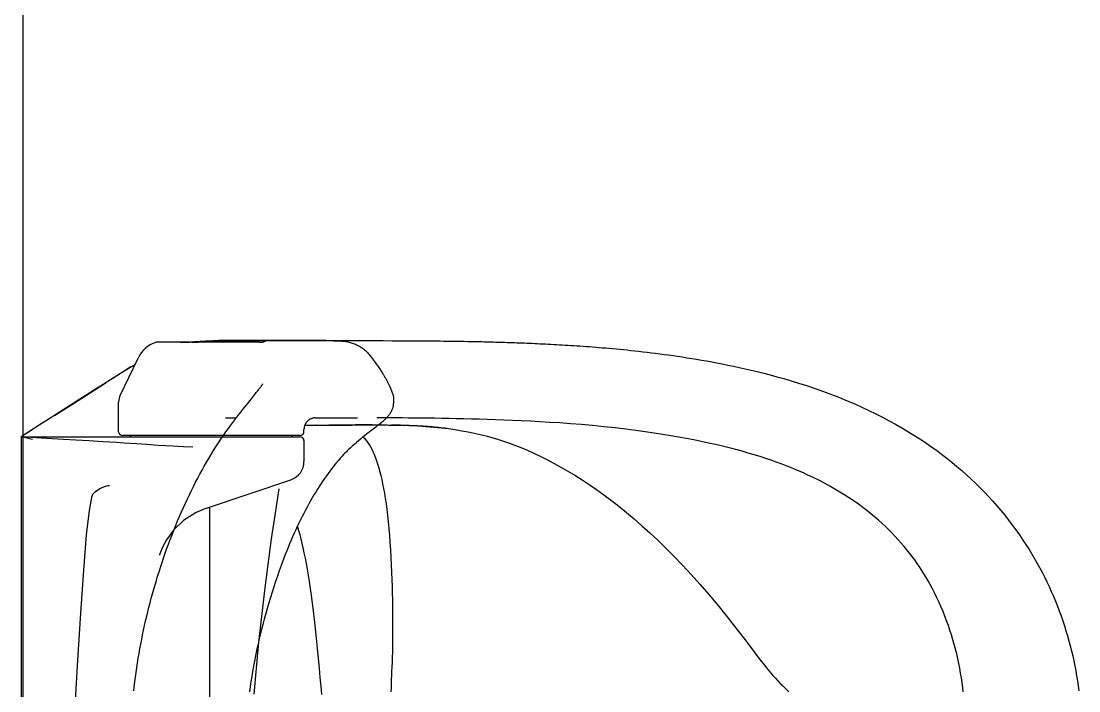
# Model space of a CAD drawing. Header units: millimetres. Extents: x 0 to 181737, y 0 to 59400.
# Drawn here: x 114949.5 to 115223.5, y 31259.6 to 31433.2 of the extents above; entities that cross this region are included whole.
import ezdxf

# ---------------------------------------------------------------- set-up
doc = ezdxf.new("R2010")
doc.units = ezdxf.units.MM
doc.header["$LTSCALE"] = 0.2
doc.layers.add('A_建築（什器）', color=8, linetype='Continuous')

msp = doc.modelspace()

# ---------------------------------------------------------------- linework, layer by layer
at = {"layer": 'A_建築（什器）'}
for p, q in [((114950, 31655), (114950, 29405)), ((115011.25, 31349.97), (114984.53, 31349.97)), ((114993.7, 31349.97), (114984.53, 31349.97)), ((114990.78, 31349.97), (114991.03, 31349.97)), ((114991.03, 31349.97), (114991.29, 31349.97)), ((114991.29, 31349.97), (114991.55, 31349.98)), ((114991.55, 31349.98), (114991.82, 31349.98)), ((114991.82, 31349.98), (114992.12, 31349.99)), ((114992.12, 31349.99), (114992.43, 31350.01)), ((114992.43, 31350.01), (114992.76, 31350.02)), ((114992.76, 31350.02), (114993.09, 31350.04)), ((114993.09, 31350.04), (114993.42, 31350.06)), ((114993.42, 31350.06), (114993.76, 31350.08)), ((114993.7, 31349.97), (114993.95, 31349.97)), ((114993.76, 31350.08), (114994.11, 31350.1)), ((114993.95, 31349.97), (114994.21, 31349.97)), ((114994.11, 31350.1), (114994.46, 31350.13)), ((114994.21, 31349.97), (114994.47, 31349.98)), ((114994.46, 31350.13), (114994.81, 31350.15)), ((114994.47, 31349.98), (114994.73, 31349.99)), ((114994.73, 31349.99), (114995.05, 31350.01)), ((114994.81, 31350.15), (114995.89, 31350.23)), ((114995.05, 31350.01), (114995.39, 31350.02)), ((114995.39, 31350.02), (114995.73, 31350.05)), ((114995.73, 31350.05), (114996.08, 31350.07)), ((114995.89, 31350.23), (114996.26, 31350.25)), ((114996.08, 31350.07), (114996.44, 31350.1)), ((114996.26, 31350.25), (114996.63, 31350.28)), ((114996.44, 31350.1), (114996.8, 31350.13)), ((114996.63, 31350.28), (114997, 31350.3)), ((114996.8, 31350.13), (114997.17, 31350.17)), ((114997, 31350.3), (114997.37, 31350.32)), ((114997.17, 31350.17), (114997.92, 31350.23)), ((114997.37, 31350.32), (114997.74, 31350.34)), ((114997.74, 31350.34), (114998.1, 31350.36)), ((114997.92, 31350.23), (114998.29, 31350.27)), ((114998.1, 31350.36), (114998.47, 31350.37)), ((114998.29, 31350.27), (114998.66, 31350.3)), ((114998.47, 31350.37), (114998.83, 31350.38)), ((114998.66, 31350.3), (114999.03, 31350.32)), ((114998.83, 31350.38), (114999.19, 31350.39)), ((114999.03, 31350.32), (114999.4, 31350.35)), ((114999.19, 31350.39), (114999.54, 31350.39)), ((114999.4, 31350.35), (114999.75, 31350.37)), ((114999.54, 31350.39), (115036.14, 31350.39)), ((114999.75, 31350.37), (115000.1, 31350.38)), ((115000.1, 31350.38), (115000.44, 31350.39)), ((115000.44, 31350.39), (115000.76, 31350.39)), ((115028.55, 31350.39), (115000.76, 31350.39)), ((115011.25, 31349.97), (115011.37, 31349.97)), ((115011.37, 31349.97), (115011.49, 31349.97)), ((115011.49, 31349.97), (115011.6, 31349.98)), ((115011.6, 31349.98), (115011.71, 31349.99)), ((115011.71, 31349.99), (115011.79, 31350)), ((115011.79, 31350), (115011.88, 31350.01)), ((115011.88, 31350.01), (115011.95, 31350.02)), ((115011.95, 31350.02), (115012.02, 31350.03)), ((115012.02, 31350.03), (115012.09, 31350.05)), ((115012.09, 31350.05), (115012.15, 31350.06)), ((115012.15, 31350.06), (115012.21, 31350.07)), ((115012.21, 31350.07), (115012.26, 31350.09)), ((115012.26, 31350.09), (115012.3, 31350.1)), ((115012.3, 31350.1), (115012.35, 31350.11)), ((115012.35, 31350.11), (115012.39, 31350.13)), ((115012.39, 31350.13), (115012.42, 31350.14)), ((115012.42, 31350.14), (115012.46, 31350.15)), ((115012.46, 31350.15), (115012.49, 31350.17)), ((115012.49, 31350.17), (115012.52, 31350.18)), ((115012.52, 31350.18), (115012.54, 31350.19)), ((115012.54, 31350.19), (115012.57, 31350.2)), ((115012.57, 31350.2), (115012.59, 31350.21)), ((115012.59, 31350.21), (115012.61, 31350.22)), ((115012.61, 31350.22), (115012.63, 31350.23)), ((115012.63, 31350.23), (115012.64, 31350.24)), ((115012.64, 31350.24), (115012.66, 31350.25)), ((115012.66, 31350.25), (115012.67, 31350.25)), ((115012.67, 31350.25), (115012.68, 31350.26)), ((115012.68, 31350.26), (115012.69, 31350.27)), ((115012.69, 31350.27), (115012.7, 31350.27)), ((115012.7, 31350.27), (115012.71, 31350.28)), ((115012.71, 31350.28), (115012.72, 31350.28)), ((115012.71, 31350.28), (115012.71, 31350.28)), ((115012.72, 31350.29), (115012.73, 31350.29)), ((115012.72, 31350.28), (115012.72, 31350.29)), ((115012.73, 31350.29), (115012.74, 31350.3)), ((115012.73, 31350.29), (115012.73, 31350.29)), ((115012.73, 31350.29), (115012.73, 31350.29)), ((115012.74, 31350.3), (115012.74, 31350.3)), ((115012.74, 31350.3), (115012.75, 31350.3)), ((115012.75, 31350.3), (115012.75, 31350.31)), ((115012.75, 31350.31), (115012.75, 31350.31)), ((115012.75, 31350.31), (115012.76, 31350.31)), ((115012.75, 31350.3), (115012.75, 31350.3)), ((115012.76, 31350.31), (115012.77, 31350.32)), ((115012.76, 31350.31), (115012.76, 31350.31)), ((115012.76, 31350.31), (115012.76, 31350.31)), ((115012.77, 31350.32), (115012.77, 31350.32)), ((115012.77, 31350.32), (115012.78, 31350.32)), ((115012.78, 31350.32), (115012.78, 31350.33)), ((115012.78, 31350.33), (115012.79, 31350.33)), ((115012.79, 31350.33), (115012.8, 31350.33)), ((115012.8, 31350.33), (115012.81, 31350.34)), ((115012.81, 31350.34), (115012.82, 31350.34)), ((115012.82, 31350.34), (115012.83, 31350.35)), ((115012.83, 31350.35), (115012.84, 31350.35)), ((115012.84, 31350.35), (115012.85, 31350.36)), ((115012.85, 31350.36), (115012.86, 31350.36)), ((115012.86, 31350.36), (115012.87, 31350.37)), ((115012.87, 31350.37), (115012.89, 31350.37)), ((115012.89, 31350.37), (115012.9, 31350.37)), ((115012.9, 31350.37), (115012.92, 31350.38)), ((115012.92, 31350.38), (115012.93, 31350.38)), ((115012.93, 31350.38), (115012.95, 31350.39)), ((115012.95, 31350.39), (115012.96, 31350.39)), ((115012.96, 31350.39), (115012.98, 31350.39)), ((115012.98, 31350.39), (115013, 31350.39)), ((115013, 31350.39), (115013.02, 31350.39)), ((115013.02, 31350.39), (115013.03, 31350.39)), ((115028.55, 31350.39), (115029.04, 31350.39)), ((115029.04, 31350.39), (115029.51, 31350.39)), ((115029.51, 31350.39), (115029.96, 31350.39)), ((115029.96, 31350.39), (115030.36, 31350.38)), ((115030.36, 31350.38), (115030.72, 31350.38)), ((115030.72, 31350.38), (115031.06, 31350.37)), ((115031.06, 31350.37), (115031.38, 31350.36)), ((115031.38, 31350.36), (115031.7, 31350.35)), ((115031.7, 31350.35), (115032.01, 31350.33)), ((115032.01, 31350.33), (115032.31, 31350.31)), ((115032.31, 31350.31), (115032.61, 31350.29)), ((115032.61, 31350.29), (115032.91, 31350.26)), ((115032.91, 31350.26), (115033.21, 31350.22)), ((115033.21, 31350.22), (115033.52, 31350.18)), ((115033.52, 31350.18), (115033.82, 31350.13)), ((115033.82, 31350.13), (115034.12, 31350.07)), ((115034.12, 31350.07), (115034.41, 31350.01)), ((115034.41, 31350.01), (115034.71, 31349.94)), ((115034.71, 31349.94), (115034.99, 31349.86)), ((115034.99, 31349.86), (115035.28, 31349.77)), ((115035.28, 31349.77), (115035.56, 31349.68)), ((115035.56, 31349.68), (115035.83, 31349.58)), ((115035.83, 31349.58), (115036.1, 31349.47)), ((115036.1, 31349.47), (115036.37, 31349.35)), ((115036.14, 31350.39), (115036.24, 31350.39)), ((115036.24, 31350.39), (115038.73, 31350.39)), ((115036.37, 31349.35), (115036.64, 31349.23)), ((115036.64, 31349.23), (115036.91, 31349.09)), ((115036.91, 31349.09), (115037.17, 31348.94)), ((115037.17, 31348.94), (115037.44, 31348.78)), ((115038.73, 31350.39), (115041.22, 31350.39)), ((115041.22, 31350.39), (115043.32, 31350.39)), ((115043.32, 31350.39), (115045.59, 31350.38)), ((115045.59, 31350.38), (115047.16, 31350.38)), ((115047.16, 31350.38), (115049.31, 31350.37)), ((115049.31, 31350.37), (115051.2, 31350.36)), ((115051.2, 31350.36), (115052.74, 31350.35)), ((115052.74, 31350.35), (115054.32, 31350.34)), ((115054.32, 31350.34), (115055.54, 31350.33)), ((115055.54, 31350.33), (115056.78, 31350.32)), ((115056.78, 31350.32), (115058.04, 31350.31)), ((115058.04, 31350.31), (115058.9, 31350.3)), ((115058.9, 31350.3), (115059.76, 31350.29)), ((115059.76, 31350.29), (115060.63, 31350.28)), ((115060.63, 31350.28), (115061.52, 31350.26)), ((115061.52, 31350.26), (115062.42, 31350.25)), ((115062.42, 31350.25), (115063.33, 31350.24)), ((115063.33, 31350.24), (115064.26, 31350.22)), ((115064.26, 31350.22), (115065.22, 31350.2)), ((115065.22, 31350.2), (115066.23, 31350.18)), ((115066.23, 31350.18), (115067.27, 31350.16)), ((115067.27, 31350.16), (115067.81, 31350.15)), ((115067.81, 31350.15), (115068.35, 31350.14)), ((115068.35, 31350.14), (115068.91, 31350.13)), ((115068.91, 31350.13), (115069.47, 31350.11)), ((115069.47, 31350.11), (115070.04, 31350.1)), ((115070.04, 31350.1), (115070.61, 31350.09)), ((115070.61, 31350.09), (115071.19, 31350.07)), ((115071.19, 31350.07), (115071.77, 31350.06)), ((115071.77, 31350.06), (115072.36, 31350.04)), ((115072.36, 31350.04), (115072.96, 31350.02)), ((115072.96, 31350.02), (115073.56, 31350.01)), ((115073.56, 31350.01), (115074.17, 31349.99)), ((115074.17, 31349.99), (115074.78, 31349.97)), ((115074.78, 31349.97), (115075.4, 31349.95)), ((115075.4, 31349.95), (115076.03, 31349.93)), ((115076.03, 31349.93), (115076.66, 31349.91)), ((115076.66, 31349.91), (115077.29, 31349.89)), ((115077.29, 31349.89), (115077.93, 31349.86)), ((115077.93, 31349.86), (115078.57, 31349.84)), ((115078.57, 31349.84), (115079.21, 31349.82)), ((115079.21, 31349.82), (115079.86, 31349.79)), ((115079.86, 31349.79), (115080.52, 31349.76)), ((115080.52, 31349.76), (115081.19, 31349.74)), ((115081.19, 31349.74), (115081.86, 31349.71)), ((115081.86, 31349.71), (115082.54, 31349.68)), ((115082.54, 31349.68), (115083.22, 31349.65)), ((115083.22, 31349.65), (115083.91, 31349.61)), ((115083.91, 31349.61), (115084.61, 31349.58)), ((115084.61, 31349.58), (115085.32, 31349.55)), ((115085.32, 31349.55), (115086.03, 31349.51)), ((115086.03, 31349.51), (115086.74, 31349.47)), ((115086.74, 31349.47), (115087.46, 31349.43)), ((115087.46, 31349.43), (115088.19, 31349.39)), ((115088.19, 31349.39), (115088.93, 31349.35)), ((115088.93, 31349.35), (115089.67, 31349.31)), ((115089.67, 31349.31), (115090.42, 31349.26)), ((115090.42, 31349.26), (115091.17, 31349.22)), ((115091.17, 31349.22), (115091.93, 31349.17)), ((115091.93, 31349.17), (115092.7, 31349.12)), ((115092.7, 31349.12), (115093.48, 31349.07)), ((115093.48, 31349.07), (115094.27, 31349.01)), ((115094.27, 31349.01), (115095.06, 31348.96)), ((115095.06, 31348.96), (115095.86, 31348.9)), ((115095.86, 31348.9), (115096.68, 31348.84)), ((115096.68, 31348.84), (115097.5, 31348.77)), ((115037.44, 31348.78), (115037.71, 31348.61)), ((115037.71, 31348.61), (115037.97, 31348.43)), ((115037.97, 31348.43), (115038.22, 31348.23)), ((115038.22, 31348.23), (115038.48, 31348.03)), ((115038.48, 31348.03), (115038.73, 31347.81)), ((115038.73, 31347.81), (115038.97, 31347.58)), ((115038.97, 31347.58), (115039.21, 31347.34)), ((115039.21, 31347.34), (115039.44, 31347.08)), ((115039.44, 31347.08), (115039.66, 31346.82)), ((115039.66, 31346.82), (115039.85, 31346.57)), ((115039.85, 31346.57), (115040.28, 31346)), ((115097.5, 31348.77), (115098.34, 31348.71)), ((115098.34, 31348.71), (115099.19, 31348.64)), ((115099.19, 31348.64), (115100.05, 31348.57)), ((115100.05, 31348.57), (115100.92, 31348.49)), ((115100.92, 31348.49), (115101.81, 31348.42)), ((115101.81, 31348.42), (115102.71, 31348.33)), ((115102.71, 31348.33), (115103.63, 31348.25)), ((115103.63, 31348.25), (115104.57, 31348.16)), ((115104.57, 31348.16), (115105.52, 31348.06)), ((115105.52, 31348.06), (115106.49, 31347.97)), ((115106.49, 31347.97), (115107.48, 31347.86)), ((115107.48, 31347.86), (115108.49, 31347.76)), ((115108.49, 31347.76), (115109.52, 31347.64)), ((115109.52, 31347.64), (115110.57, 31347.52)), ((115110.57, 31347.52), (115111.64, 31347.4)), ((115111.64, 31347.4), (115112.72, 31347.27)), ((115112.72, 31347.27), (115113.82, 31347.13)), ((115113.82, 31347.13), (115114.93, 31346.99)), ((115114.93, 31346.99), (115116.06, 31346.84)), ((115116.06, 31346.84), (115117.21, 31346.68)), ((115117.21, 31346.68), (115118.37, 31346.52)), ((115118.37, 31346.52), (115119.55, 31346.35)), ((115119.55, 31346.35), (115120.74, 31346.17)), ((115120.74, 31346.17), (115121.96, 31345.98)), ((114975.18, 31336.21), (114979.8, 31345.85)), ((114975.18, 31336.21), (114979.8, 31345.85)), ((114978.13, 31343.58), (114975.97, 31342.33)), ((114978.13, 31343.58), (114975.97, 31342.33)), ((114978.91, 31343.99), (114978.13, 31343.58)), ((114978.91, 31343.99), (114978.13, 31343.58)), ((115040.28, 31346), (115040.53, 31345.66)), ((115040.53, 31345.66), (115040.76, 31345.34)), ((115040.76, 31345.34), (115040.99, 31345.04)), ((115040.99, 31345.04), (115041.2, 31344.75)), ((115041.2, 31344.75), (115041.4, 31344.47)), ((115041.4, 31344.47), (115041.6, 31344.19)), ((115041.6, 31344.19), (115041.78, 31343.93)), ((115041.78, 31343.93), (115041.97, 31343.67)), ((115041.97, 31343.67), (115042.14, 31343.42)), ((115042.14, 31343.42), (115042.31, 31343.17)), ((115121.96, 31345.98), (115123.2, 31345.79)), ((115123.2, 31345.79), (115124.46, 31345.58)), ((115124.46, 31345.58), (115125.74, 31345.36)), ((115125.74, 31345.36), (115127.05, 31345.13)), ((115127.05, 31345.13), (115128.38, 31344.89)), ((115128.38, 31344.89), (115129.74, 31344.64)), ((115129.74, 31344.64), (115131.13, 31344.37)), ((115131.13, 31344.37), (115132.55, 31344.08)), ((115132.55, 31344.08), (115134.01, 31343.78)), ((115134.01, 31343.78), (115135.5, 31343.46)), ((115135.5, 31343.46), (115137.03, 31343.12)), ((114973.6, 31340.87), (114971.03, 31339.24)), ((114973.6, 31340.87), (114971.03, 31339.24)), ((114973.28, 31340.65), (114973.98, 31341.09)), ((114973.28, 31340.65), (114973.98, 31341.09)), ((114975.97, 31342.33), (114973.6, 31340.87)), ((114975.97, 31342.33), (114973.6, 31340.87)), ((114974.52, 31341.43), (114976.64, 31342.79)), ((114974.52, 31341.43), (114976.64, 31342.79)), ((115042.31, 31343.17), (115042.47, 31342.93)), ((115042.47, 31342.93), (115042.63, 31342.7)), ((115042.63, 31342.7), (115042.78, 31342.47)), ((115042.78, 31342.47), (115042.92, 31342.25)), ((115042.92, 31342.25), (115043.06, 31342.03)), ((115043.06, 31342.03), (115043.2, 31341.82)), ((115043.2, 31341.82), (115043.32, 31341.62)), ((115043.32, 31341.62), (115043.44, 31341.42)), ((115043.44, 31341.42), (115043.56, 31341.23)), ((115043.56, 31341.23), (115043.67, 31341.05)), ((115043.67, 31341.05), (115043.77, 31340.88)), ((115043.77, 31340.88), (115043.87, 31340.71)), ((115043.87, 31340.71), (115043.96, 31340.54)), ((115137.03, 31343.12), (115138.6, 31342.76)), ((115138.6, 31342.76), (115140.2, 31342.37)), ((115140.2, 31342.37), (115141.85, 31341.96)), ((115141.85, 31341.96), (115143.54, 31341.52)), ((115143.54, 31341.52), (115145.28, 31341.05)), ((115145.28, 31341.05), (115147.08, 31340.55)), ((114958.77, 31331.39), (114970.78, 31339.05)), ((114958.77, 31331.39), (114970.78, 31339.05)), ((114966.16, 31336.1), (114971.03, 31339.24)), ((114966.16, 31336.1), (114971.03, 31339.24)), ((114970.77, 31339.06), (114968.56, 31337.64)), ((114970.77, 31339.06), (114968.56, 31337.64)), ((114970.11, 31338.62), (114971.58, 31339.56)), ((114970.11, 31338.62), (114971.58, 31339.56)), ((115011.11, 31337.81), (115011.25, 31337.98)), ((115011.25, 31337.98), (115011.37, 31338.14)), ((115011.37, 31338.14), (115011.48, 31338.29)), ((115011.48, 31338.29), (115011.58, 31338.42)), ((115011.58, 31338.42), (115011.67, 31338.54)), ((115011.67, 31338.54), (115011.74, 31338.64)), ((115011.74, 31338.64), (115011.81, 31338.74)), ((115011.81, 31338.74), (115011.88, 31338.82)), ((115011.88, 31338.82), (115011.93, 31338.9)), ((115011.93, 31338.9), (115011.97, 31338.96)), ((115011.97, 31338.96), (115012.01, 31339.01)), ((115012.01, 31339.01), (115012.04, 31339.06)), ((115012.04, 31339.06), (115012.06, 31339.09)), ((115012.06, 31339.09), (115012.08, 31339.12)), ((115012.08, 31339.12), (115012.1, 31339.14)), ((115012.1, 31339.14), (115012.11, 31339.16)), ((115012.11, 31339.16), (115012.11, 31339.17)), ((115012.11, 31339.16), (115012.11, 31339.16)), ((115043.96, 31340.54), (115044.05, 31340.38)), ((115044.05, 31340.38), (115044.14, 31340.23)), ((115044.14, 31340.23), (115044.22, 31340.07)), ((115044.22, 31340.07), (115044.3, 31339.93)), ((115044.3, 31339.93), (115044.37, 31339.78)), ((115044.37, 31339.78), (115044.45, 31339.64)), ((115044.45, 31339.64), (115044.52, 31339.5)), ((115044.52, 31339.5), (115044.59, 31339.37)), ((115044.59, 31339.37), (115044.65, 31339.24)), ((115044.65, 31339.24), (115044.71, 31339.11)), ((115044.71, 31339.11), (115044.77, 31338.99)), ((115044.77, 31338.99), (115044.83, 31338.86)), ((115044.83, 31338.86), (115044.88, 31338.74)), ((115044.88, 31338.74), (115044.94, 31338.62)), ((115044.94, 31338.62), (115044.99, 31338.5)), ((115044.99, 31338.5), (115045.05, 31338.38)), ((115045.05, 31338.38), (115045.1, 31338.26)), ((115045.1, 31338.26), (115045.15, 31338.14)), ((115045.15, 31338.14), (115045.2, 31338.02)), ((115045.2, 31338.02), (115045.25, 31337.9)), ((115045.25, 31337.9), (115045.3, 31337.78)), ((115147.08, 31340.55), (115148.94, 31340)), ((115148.94, 31340), (115150.88, 31339.41)), ((115150.88, 31339.41), (115152.95, 31338.74)), ((115152.95, 31338.74), (115155.14, 31338)), ((115155.14, 31338), (115157.32, 31337.23)), ((114960.46, 31332.47), (114966.16, 31336.1)), ((114960.46, 31332.47), (114966.16, 31336.1)), ((114966.39, 31336.24), (114964.45, 31335.01)), ((114966.39, 31336.24), (114964.45, 31335.01)), ((114965.62, 31335.76), (114965.62, 31335.76)), ((114965.62, 31335.76), (114965.62, 31335.76)), ((114968.56, 31337.64), (114966.39, 31336.24)), ((114968.56, 31337.64), (114966.39, 31336.24)), ((115008.83, 31334.92), (115009.45, 31335.7)), ((115009.45, 31335.7), (115009.98, 31336.37)), ((115009.98, 31336.37), (115010.22, 31336.67)), ((115010.22, 31336.67), (115010.43, 31336.94)), ((115010.43, 31336.94), (115010.63, 31337.19)), ((115010.63, 31337.19), (115010.8, 31337.41)), ((115010.8, 31337.41), (115010.97, 31337.62)), ((115010.97, 31337.62), (115011.11, 31337.81)), ((115045.3, 31337.78), (115045.35, 31337.67)), ((115045.35, 31337.67), (115045.39, 31337.55)), ((115045.39, 31337.55), (115045.44, 31337.43)), ((115045.44, 31337.43), (115045.49, 31337.31)), ((115045.49, 31337.31), (115045.53, 31337.2)), ((115045.53, 31337.2), (115045.57, 31337.08)), ((115045.57, 31337.08), (115045.62, 31336.96)), ((115045.62, 31336.96), (115045.66, 31336.84)), ((115045.66, 31336.84), (115045.7, 31336.71)), ((115045.7, 31336.71), (115045.75, 31336.59)), ((115045.75, 31336.59), (115045.78, 31336.49)), ((115045.78, 31336.49), (115045.82, 31336.37)), ((115045.82, 31336.37), (115045.86, 31336.22)), ((115045.86, 31336.22), (115045.9, 31336.07)), ((115045.9, 31336.07), (115045.93, 31335.91)), ((115045.93, 31335.91), (115045.95, 31335.76)), ((115045.95, 31335.76), (115045.97, 31335.61)), ((115045.97, 31335.61), (115045.99, 31335.46)), ((115045.99, 31335.46), (115045.99, 31335.31)), ((115045.99, 31335.31), (115045.99, 31335.16)), ((115045.99, 31335.16), (115045.99, 31335.03)), ((115157.32, 31337.23), (115159.43, 31336.44)), ((115159.43, 31336.44), (115161.47, 31335.64)), ((115161.47, 31335.64), (115163.47, 31334.83)), ((114958.13, 31330.98), (114963.95, 31334.69)), ((114958.13, 31330.98), (114963.95, 31334.69)), ((114962.73, 31333.91), (114958.77, 31331.39)), ((114962.73, 31333.91), (114958.77, 31331.39)), ((114964.45, 31335.01), (114962.73, 31333.91)), ((114964.45, 31335.01), (114962.73, 31333.91)), ((114962.91, 31334.03), (114963.36, 31334.31)), ((114964.22, 31334.87), (114964.6, 31335.11)), ((114974.78, 31326.79), (114974.78, 31334.48)), ((114974.78, 31326.79), (114974.78, 31334.48)), ((115006.41, 31331.85), (115006.87, 31332.45)), ((115006.87, 31332.45), (115007.31, 31333.01)), ((115007.31, 31333.01), (115007.73, 31333.53)), ((115007.73, 31333.53), (115008.12, 31334.02)), ((115008.12, 31334.02), (115008.48, 31334.49)), ((115008.48, 31334.49), (115008.83, 31334.92)), ((115045.57, 31332.44), (115045.49, 31332.26)), ((115045.64, 31332.62), (115045.57, 31332.44)), ((115045.7, 31332.81), (115045.64, 31332.62)), ((115045.75, 31333.01), (115045.7, 31332.81)), ((115045.8, 31333.21), (115045.75, 31333.01)), ((115045.84, 31333.42), (115045.8, 31333.21)), ((115045.85, 31333.49), (115045.84, 31333.42)), ((115045.86, 31333.61), (115045.85, 31333.49)), ((115045.88, 31333.7), (115045.86, 31333.61)), ((115045.89, 31333.78), (115045.88, 31333.7)), ((115045.9, 31333.87), (115045.89, 31333.78)), ((115045.91, 31333.96), (115045.9, 31333.87)), ((115045.92, 31334.04), (115045.91, 31333.96)), ((115045.93, 31334.12), (115045.92, 31334.04)), ((115045.94, 31334.29), (115045.93, 31334.21)), ((115045.93, 31334.21), (115045.93, 31334.12)), ((115045.95, 31334.37), (115045.94, 31334.29)), ((115045.96, 31334.46), (115045.95, 31334.37)), ((115045.97, 31334.63), (115045.96, 31334.54)), ((115045.96, 31334.54), (115045.96, 31334.46)), ((115045.98, 31334.81), (115045.97, 31334.72)), ((115045.97, 31334.72), (115045.97, 31334.63)), ((115045.99, 31334.99), (115045.98, 31334.9)), ((115045.98, 31334.9), (115045.98, 31334.81)), ((115045.99, 31335.03), (115045.99, 31334.99)), ((115163.47, 31334.83), (115165.42, 31333.99)), ((115165.42, 31333.99), (115167.27, 31333.16)), ((115167.27, 31333.16), (115169.1, 31332.31)), ((114957.46, 31330.56), (114955.14, 31329.07)), ((114957.46, 31330.56), (114955.14, 31329.07)), ((114958.77, 31331.39), (114957.46, 31330.56)), ((114958.77, 31331.39), (114957.46, 31330.56)), ((115002.49, 31330.39), (115005.29, 31330.39)), ((115004.36, 31329.17), (115004.88, 31329.86)), ((115004.88, 31329.86), (115005.4, 31330.54)), ((115005.4, 31330.54), (115005.91, 31331.21)), ((115005.91, 31331.21), (115006.41, 31331.85)), ((115023.83, 31329.67), (115023.74, 31329.59)), ((115023.92, 31329.74), (115023.83, 31329.67)), ((115024.01, 31329.82), (115023.92, 31329.74)), ((115024.11, 31329.88), (115024.01, 31329.82)), ((115024.21, 31329.95), (115024.11, 31329.88)), ((115024.31, 31330.01), (115024.21, 31329.95)), ((115024.42, 31330.06), (115024.31, 31330.01)), ((115024.52, 31330.12), (115024.42, 31330.06)), ((115024.63, 31330.16), (115024.52, 31330.12)), ((115024.74, 31330.21), (115024.63, 31330.16)), ((115024.85, 31330.24), (115024.74, 31330.21)), ((115024.97, 31330.28), (115024.85, 31330.24)), ((115025.08, 31330.31), (115024.97, 31330.28)), ((115025.2, 31330.33), (115025.08, 31330.31)), ((115025.31, 31330.36), (115025.2, 31330.33)), ((115025.43, 31330.37), (115025.31, 31330.36)), ((115025.55, 31330.38), (115025.43, 31330.37)), ((115025.66, 31330.39), (115025.55, 31330.38)), ((115025.78, 31330.39), (115025.66, 31330.39)), ((115025.78, 31330.39), (115035.62, 31330.39)), ((115035.62, 31330.39), (115036.64, 31330.39)), ((115042.79, 31330.38), (115041.62, 31330.38)), ((115044.04, 31330.37), (115042.79, 31330.38)), ((115043.45, 31329.7), (115043.28, 31329.55)), ((115043.61, 31329.84), (115043.45, 31329.7)), ((115043.77, 31329.99), (115043.61, 31329.84)), ((115043.92, 31330.13), (115043.77, 31329.99)), ((115044.06, 31330.27), (115043.92, 31330.13)), ((115045.36, 31330.36), (115044.04, 31330.37)), ((115044.19, 31330.41), (115044.06, 31330.27)), ((115044.32, 31330.54), (115044.19, 31330.41)), ((115044.45, 31330.68), (115044.32, 31330.54)), ((115044.57, 31330.82), (115044.45, 31330.68)), ((115044.69, 31330.97), (115044.57, 31330.82)), ((115044.8, 31331.12), (115044.69, 31330.97)), ((115044.92, 31331.27), (115044.8, 31331.12)), ((115045.03, 31331.42), (115044.92, 31331.27)), ((115045.13, 31331.58), (115045.03, 31331.42)), ((115045.23, 31331.74), (115045.13, 31331.58)), ((115045.32, 31331.91), (115045.23, 31331.74)), ((115045.41, 31332.08), (115045.32, 31331.91)), ((115046.77, 31330.36), (115045.36, 31330.36)), ((115045.49, 31332.26), (115045.41, 31332.08)), ((115048.25, 31330.35), (115046.77, 31330.36)), ((115049.8, 31330.34), (115048.25, 31330.35)), ((115051.43, 31330.32), (115049.8, 31330.34)), ((115053.11, 31330.3), (115051.43, 31330.32)), ((115054.84, 31330.29), (115053.11, 31330.3)), ((115056.64, 31330.26), (115054.84, 31330.29)), ((115058.48, 31330.24), (115056.64, 31330.26)), ((115060.35, 31330.2), (115058.48, 31330.24)), ((115062.24, 31330.17), (115060.35, 31330.2)), ((115064.15, 31330.13), (115062.24, 31330.17)), ((115066.13, 31330.08), (115064.15, 31330.13)), ((115068.16, 31330.03), (115066.13, 31330.08)), ((115070.23, 31329.96), (115068.16, 31330.03)), ((115072.37, 31329.89), (115070.23, 31329.96)), ((115074.56, 31329.81), (115072.37, 31329.89)), ((115076.8, 31329.72), (115074.56, 31329.81)), ((115079.09, 31329.62), (115076.8, 31329.72)), ((115169.1, 31332.31), (115170.89, 31331.44)), ((115170.89, 31331.44), (115172.63, 31330.55)), ((115172.63, 31330.55), (115174.34, 31329.65)), ((114952.68, 31327.51), (114949.52, 31325.49)), ((114952.1, 31327.14), (114949.52, 31325.49)), ((114952.68, 31327.51), (114952.1, 31327.14)), ((114953.25, 31327.87), (114952.68, 31327.51)), ((114953.25, 31327.87), (114952.68, 31327.51)), ((114955.14, 31329.07), (114953.25, 31327.87)), ((114955.14, 31329.07), (114953.25, 31327.87)), ((115002.57, 31326.73), (115003.22, 31327.63)), ((115003.22, 31327.63), (115003.85, 31328.49)), ((115003.85, 31328.49), (115004.36, 31329.17)), ((115022.79, 31327.61), (115022.78, 31327.49)), ((115022.78, 31327.49), (115022.78, 31327.39)), ((115022.78, 31326.79), (115022.78, 31327.39)), ((115022.8, 31327.73), (115022.79, 31327.61)), ((115022.82, 31327.85), (115022.8, 31327.73)), ((115022.84, 31327.96), (115022.82, 31327.85)), ((115022.86, 31328.08), (115022.84, 31327.96)), ((115022.89, 31328.19), (115022.86, 31328.08)), ((115022.93, 31328.31), (115022.89, 31328.19)), ((115022.96, 31328.42), (115022.93, 31328.31)), ((115023.01, 31328.53), (115022.96, 31328.42)), ((115022.99, 31328.49), (115023.44, 31328.49)), ((115023.05, 31328.64), (115023.01, 31328.53)), ((115023.1, 31328.74), (115023.05, 31328.64)), ((115023.16, 31328.85), (115023.1, 31328.74)), ((115023.22, 31328.95), (115023.16, 31328.85)), ((115023.28, 31329.05), (115023.22, 31328.95)), ((115023.35, 31329.15), (115023.28, 31329.05)), ((115023.42, 31329.24), (115023.35, 31329.15)), ((115023.5, 31329.33), (115023.42, 31329.24)), ((115023.44, 31328.49), (115029.2, 31328.49)), ((115023.57, 31329.42), (115023.5, 31329.33)), ((115023.66, 31329.51), (115023.57, 31329.42)), ((115023.74, 31329.59), (115023.66, 31329.51)), ((115026.15, 31328.49), (115026, 31328.49)), ((115028.53, 31328.49), (115029.63, 31328.49)), ((115029.89, 31328.5), (115029.22, 31328.49)), ((115029.63, 31328.49), (115030.41, 31328.5)), ((115030.52, 31328.5), (115029.89, 31328.5)), ((115030.41, 31328.5), (115031.15, 31328.5)), ((115031.16, 31328.5), (115030.52, 31328.5)), ((115031.15, 31328.5), (115031.87, 31328.5)), ((115031.79, 31328.5), (115031.16, 31328.5)), ((115033.22, 31328.51), (115031.79, 31328.5)), ((115031.87, 31328.5), (115032.89, 31328.51)), ((115032.89, 31328.51), (115035.09, 31328.52)), ((115034.92, 31328.52), (115033.22, 31328.51)), ((115036.13, 31328.53), (115034.92, 31328.52)), ((115035.09, 31328.52), (115036.83, 31328.53)), ((115037.33, 31328.53), (115036.13, 31328.53)), ((115036.83, 31328.53), (115038.2, 31328.54)), ((115037.92, 31328.54), (115037.33, 31328.53)), ((115038.51, 31328.54), (115037.92, 31328.54)), ((115038.2, 31328.54), (115039.25, 31328.54)), ((115039.09, 31328.54), (115038.51, 31328.54)), ((115039.09, 31328.54), (115040.69, 31328.54)), ((115039.82, 31328.54), (115039.13, 31328.54)), ((115040.53, 31328.54), (115039.82, 31328.54)), ((115040.32, 31327.2), (115039.89, 31326.87)), ((115041.38, 31328.01), (115040.32, 31327.2)), ((115040.53, 31328.54), (115041.97, 31328.54)), ((115041.68, 31328.25), (115041.38, 31328.01)), ((115041.97, 31328.47), (115041.68, 31328.25)), ((115042.23, 31328.68), (115041.97, 31328.47)), ((115041.97, 31328.54), (115043.18, 31328.54)), ((115042.47, 31328.87), (115042.23, 31328.68)), ((115042.7, 31329.05), (115042.47, 31328.87)), ((115042.9, 31329.22), (115042.7, 31329.05)), ((115043.1, 31329.39), (115042.9, 31329.22)), ((115043.28, 31329.55), (115043.1, 31329.39)), ((115043.18, 31328.54), (115044.31, 31328.53)), ((115044.31, 31328.53), (115044.69, 31328.52)), ((115044.69, 31328.52), (115045.08, 31328.52)), ((115045.08, 31328.52), (115045.45, 31328.51)), ((115046.14, 31328.5), (115045.45, 31328.51)), ((115045.45, 31328.51), (115047.81, 31328.46)), ((115046.96, 31328.48), (115046.14, 31328.5)), ((115047.76, 31328.46), (115046.96, 31328.48)), ((115048.54, 31328.44), (115047.76, 31328.46)), ((115047.81, 31328.46), (115050.09, 31328.39)), ((115049.3, 31328.41), (115048.54, 31328.44)), ((115050.05, 31328.38), (115049.3, 31328.41)), ((115050.78, 31328.35), (115050.05, 31328.38)), ((115050.09, 31328.39), (115052.28, 31328.29)), ((115051.5, 31328.32), (115050.78, 31328.35)), ((115052.2, 31328.28), (115051.5, 31328.32)), ((115052.89, 31328.24), (115052.2, 31328.28)), ((115052.28, 31328.29), (115054.38, 31328.16)), ((115053.56, 31328.2), (115052.89, 31328.24)), ((115054.21, 31328.16), (115053.56, 31328.2)), ((115054.82, 31328.11), (115054.21, 31328.16)), ((115054.38, 31328.16), (115056.4, 31327.99)), ((115055.42, 31328.06), (115054.82, 31328.11)), ((115056.01, 31328.02), (115055.42, 31328.06)), ((115056.59, 31327.96), (115056.01, 31328.02)), ((115056.4, 31327.99), (115058.33, 31327.8)), ((115057.15, 31327.91), (115056.59, 31327.96)), ((115057.71, 31327.85), (115057.15, 31327.91)), ((115058.25, 31327.8), (115057.71, 31327.85)), ((115058.78, 31327.74), (115058.25, 31327.8)), ((115058.33, 31327.8), (115060.19, 31327.58)), ((115059.31, 31327.68), (115058.78, 31327.74)), ((115059.83, 31327.61), (115059.31, 31327.68)), ((115060.19, 31327.58), (115061.97, 31327.34)), ((115061.97, 31327.34), (115063.67, 31327.06)), ((115063.67, 31327.06), (115065.32, 31326.76)), ((115081.44, 31329.51), (115079.09, 31329.62)), ((115083.87, 31329.37), (115081.44, 31329.51)), ((115086.4, 31329.22), (115083.87, 31329.37)), ((115089.03, 31329.05), (115086.4, 31329.22)), ((115091.78, 31328.85), (115089.03, 31329.05)), ((115094.62, 31328.62), (115091.78, 31328.85)), ((115097.53, 31328.36), (115094.62, 31328.62)), ((115100.47, 31328.07), (115097.53, 31328.36)), ((115103.35, 31327.76), (115100.47, 31328.07)), ((115106.1, 31327.44), (115103.35, 31327.76)), ((115108.7, 31327.11), (115106.1, 31327.44)), ((115111.15, 31326.78), (115108.7, 31327.11)), ((115174.34, 31329.65), (115176, 31328.74)), ((115176, 31328.74), (115177.62, 31327.81)), ((115177.62, 31327.81), (115179.2, 31326.87)), ((114949.52, 31325.52), (114950.62, 31325.26)), ((114949.52, 31325.52), (114950.62, 31325.26)), ((114949.52, 31325.51), (114949.52, 31089.47)), ((114949.52, 31325.51), (114949.52, 31089.47)), ((114949.52, 31325.49), (114949.52, 31325.5)), ((114949.52, 31325.5), (114949.93, 31325.42)), ((114949.52, 31325.49), (114949.52, 31325.5)), ((114949.52, 31325.5), (114949.93, 31325.42)), ((114949.52, 31325.49), (115021.78, 31325.49)), ((114949.52, 31325.49), (114949.57, 31325.49)), ((114949.52, 31325.49), (114952.02, 31325.36)), ((114949.52, 31325.49), (114949.54, 31325.49)), ((114949.52, 31325.49), (115001.71, 31325.49)), ((114949.52, 31325.49), (114949.57, 31325.49)), ((114949.52, 31325.49), (114952.02, 31325.36)), ((114949.52, 31325.49), (114949.54, 31325.49)), ((114950.62, 31325.26), (114951.37, 31325.08)), ((114950.62, 31325.26), (114951.37, 31325.08)), ((114951.37, 31325.08), (114951.99, 31324.93)), ((114951.37, 31325.08), (114951.99, 31324.93)), ((114951.99, 31324.93), (114952.45, 31324.82)), ((114951.99, 31324.93), (114952.45, 31324.82)), ((114952.02, 31325.36), (114954.8, 31325.2)), ((114952.02, 31325.36), (114954.8, 31325.2)), ((114954.8, 31325.2), (114957.54, 31325.04)), ((114954.8, 31325.2), (114957.54, 31325.04)), ((114957.54, 31325.04), (114960.5, 31324.87)), ((114957.54, 31325.04), (114960.5, 31324.87)), ((114960.5, 31324.87), (114963.65, 31324.68)), ((114960.5, 31324.87), (114963.65, 31324.68)), ((114963.65, 31324.68), (114967.03, 31324.48)), ((114963.65, 31324.68), (114967.03, 31324.48)), ((114967.03, 31324.48), (114970.64, 31324.26)), ((114967.03, 31324.48), (114970.64, 31324.26)), ((114970.64, 31324.26), (114972.46, 31324.15)), ((114970.64, 31324.26), (114972.46, 31324.15)), ((115021.78, 31325.79), (114975.78, 31325.79)), ((115001.91, 31325.79), (114975.78, 31325.79)), ((115000.62, 31323.88), (115001.27, 31324.85)), ((115001.27, 31324.85), (115001.92, 31325.8)), ((115001.92, 31325.8), (115002.57, 31326.73)), ((115022.78, 31324.49), (115022.78, 31319.09)), ((115036.86, 31324.43), (115036.34, 31323.98)), ((115037.38, 31324.86), (115036.86, 31324.43)), ((115037.89, 31325.28), (115037.38, 31324.86)), ((115038.42, 31325.7), (115037.89, 31325.28)), ((115038.09, 31325.44), (115038.13, 31325.41)), ((115038.13, 31325.41), (115038.51, 31325)), ((115038.93, 31326.12), (115038.42, 31325.7)), ((115038.51, 31325), (115038.88, 31324.55)), ((115038.88, 31324.55), (115039.24, 31324.08)), ((115039.43, 31326.51), (115038.93, 31326.12)), ((115039.89, 31326.87), (115039.43, 31326.51)), ((115065.32, 31326.76), (115066.89, 31326.44)), ((115066.89, 31326.44), (115068.42, 31326.09)), ((115068.42, 31326.09), (115069.93, 31325.71)), ((115069.93, 31325.71), (115071.42, 31325.3)), ((115071.42, 31325.3), (115072.93, 31324.84)), ((115072.93, 31324.84), (115074.46, 31324.34)), ((115074.46, 31324.34), (115076.02, 31323.8)), ((115113.47, 31326.44), (115111.15, 31326.78)), ((115115.67, 31326.1), (115113.47, 31326.44)), ((115117.79, 31325.75), (115115.67, 31326.1)), ((115119.82, 31325.39), (115117.79, 31325.75)), ((115121.81, 31325.03), (115119.82, 31325.39)), ((115123.76, 31324.65), (115121.81, 31325.03)), ((115125.67, 31324.26), (115123.76, 31324.65)), ((115127.54, 31323.86), (115125.67, 31324.26)), ((115179.2, 31326.87), (115180.75, 31325.92)), ((115180.75, 31325.92), (115182.25, 31324.95)), ((115182.25, 31324.95), (115183.72, 31323.97)), ((114972.46, 31324.15), (114974.25, 31324.04)), ((114972.46, 31324.15), (114974.25, 31324.04)), ((114974.25, 31324.04), (114976.11, 31323.92)), ((114974.25, 31324.04), (114976.11, 31323.92)), ((114976.11, 31323.92), (114977.73, 31323.82)), ((114976.11, 31323.92), (114977.73, 31323.82)), ((114977.73, 31323.82), (114979.4, 31323.71)), ((114977.73, 31323.82), (114979.4, 31323.71)), ((114979.4, 31323.71), (114980.7, 31323.63)), ((114979.4, 31323.71), (114980.7, 31323.63)), ((114980.7, 31323.63), (114982.03, 31323.54)), ((114980.7, 31323.63), (114982.03, 31323.54)), ((114982.03, 31323.54), (114985.01, 31323.34)), ((114982.03, 31323.54), (114985.01, 31323.34)), ((114985.01, 31323.34), (114988.85, 31323.09)), ((114985.01, 31323.34), (114988.85, 31323.09)), ((114988.85, 31323.09), (114991.53, 31322.95)), ((114988.85, 31323.09), (114991.53, 31322.95)), ((114991.53, 31322.95), (114993.99, 31322.84)), ((114991.53, 31322.95), (114993.99, 31322.84)), ((114998.74, 31320.88), (114999.35, 31321.89)), ((114999.35, 31321.89), (114999.98, 31322.89)), ((114999.98, 31322.89), (115000.62, 31323.88)), ((115033.75, 31321.57), (115033.4, 31321.21)), ((115034.09, 31321.92), (115033.75, 31321.57)), ((115034.42, 31322.25), (115034.09, 31321.92)), ((115034.75, 31322.56), (115034.42, 31322.25)), ((115035.07, 31322.86), (115034.75, 31322.56)), ((115035.38, 31323.14), (115035.07, 31322.86)), ((115035.67, 31323.41), (115035.38, 31323.14)), ((115035.93, 31323.63), (115035.67, 31323.41)), ((115035.93, 31323.63), (115036.34, 31323.98)), ((115039.24, 31324.08), (115039.59, 31323.56)), ((115039.59, 31323.56), (115039.93, 31323.01)), ((115039.93, 31323.01), (115040.25, 31322.43)), ((115040.25, 31322.43), (115040.56, 31321.81)), ((115040.56, 31321.81), (115040.85, 31321.17)), ((115076.02, 31323.8), (115077.6, 31323.21)), ((115077.6, 31323.21), (115079.2, 31322.57)), ((115079.2, 31322.57), (115080.83, 31321.88)), ((115080.83, 31321.88), (115082.48, 31321.14)), ((115129.37, 31323.45), (115127.54, 31323.86)), ((115131.16, 31323.03), (115129.37, 31323.45)), ((115132.9, 31322.6), (115131.16, 31323.03)), ((115134.6, 31322.16), (115132.9, 31322.6)), ((115136.26, 31321.71), (115134.6, 31322.16)), ((115137.86, 31321.25), (115136.26, 31321.71)), ((115183.72, 31323.97), (115185.16, 31322.98)), ((115185.16, 31322.98), (115186.57, 31321.97)), ((115186.57, 31321.97), (115187.94, 31320.95)), ((114996.95, 31317.85), (114997.54, 31318.87)), ((114997.54, 31318.87), (114998.13, 31319.88)), ((114998.13, 31319.88), (114998.74, 31320.88)), ((115031.23, 31318.81), (115030.78, 31318.26)), ((115031.7, 31319.36), (115031.23, 31318.81)), ((115032.18, 31319.91), (115031.7, 31319.36)), ((115032.69, 31320.46), (115032.18, 31319.91)), ((115033.04, 31320.84), (115032.69, 31320.46)), ((115033.4, 31321.21), (115033.04, 31320.84)), ((115040.85, 31321.17), (115041.14, 31320.48)), ((115041.14, 31320.48), (115041.41, 31319.76)), ((115041.41, 31319.76), (115041.68, 31318.99)), ((115041.68, 31318.99), (115041.94, 31318.19)), ((115082.48, 31321.14), (115084.16, 31320.35)), ((115084.16, 31320.35), (115085.87, 31319.49)), ((115085.87, 31319.49), (115087.6, 31318.59)), ((115139.42, 31320.79), (115137.86, 31321.25)), ((115140.92, 31320.33), (115139.42, 31320.79)), ((115142.37, 31319.86), (115140.92, 31320.33)), ((115143.77, 31319.39), (115142.37, 31319.86)), ((115145.12, 31318.92), (115143.77, 31319.39)), ((115146.41, 31318.44), (115145.12, 31318.92)), ((115187.94, 31320.95), (115189.28, 31319.91)), ((115189.28, 31319.91), (115190.6, 31318.87)), ((115190.6, 31318.87), (115191.88, 31317.8)), ((114949.52, 31317.96), (114949.52, 31097.03)), ((114995.81, 31315.78), (114996.38, 31316.82)), ((114996.38, 31316.82), (114996.95, 31317.85)), ((115029.02, 31315.96), (115028.57, 31315.34)), ((115029.46, 31316.56), (115029.02, 31315.96)), ((115029.9, 31317.14), (115029.46, 31316.56)), ((115030.34, 31317.7), (115029.9, 31317.14)), ((115030.78, 31318.26), (115030.34, 31317.7)), ((115041.94, 31318.19), (115042.19, 31317.33)), ((115042.19, 31317.33), (115042.44, 31316.42)), ((115042.44, 31316.42), (115042.68, 31315.45)), ((115087.6, 31318.59), (115089.35, 31317.62)), ((115089.35, 31317.62), (115091.14, 31316.59)), ((115091.14, 31316.59), (115092.95, 31315.49)), ((115147.66, 31317.97), (115146.41, 31318.44)), ((115148.85, 31317.5), (115147.66, 31317.97)), ((115149.99, 31317.03), (115148.85, 31317.5)), ((115151.08, 31316.57), (115149.99, 31317.03)), ((115152.13, 31316.1), (115151.08, 31316.57)), ((115153.13, 31315.65), (115152.13, 31316.1)), ((115191.88, 31317.8), (115193.13, 31316.73)), ((115193.13, 31316.73), (115194.36, 31315.64)), ((114994.16, 31312.63), (114994.71, 31313.69)), ((114994.71, 31313.69), (114995.25, 31314.74)), ((114995.25, 31314.74), (114995.81, 31315.78)), ((114997.55, 31307), (115019.38, 31314.35)), ((115027.2, 31313.33), (115026.74, 31312.62)), ((115027.66, 31314.03), (115027.2, 31313.33)), ((115028.12, 31314.7), (115027.66, 31314.03)), ((115028.57, 31315.34), (115028.12, 31314.7)), ((115042.68, 31315.45), (115042.92, 31314.4)), ((115042.92, 31314.4), (115043.15, 31313.29)), ((115043.15, 31313.29), (115043.38, 31312.11)), ((115092.95, 31315.49), (115094.79, 31314.33)), ((115094.79, 31314.33), (115096.65, 31313.1)), ((115153.13, 31315.65), (115153.13, 31315.65)), ((115154.65, 31314.93), (115153.13, 31315.65)), ((115156.13, 31314.19), (115154.65, 31314.93)), ((115157.56, 31313.44), (115156.13, 31314.19)), ((115158.95, 31312.68), (115157.56, 31313.44)), ((115194.36, 31315.64), (115195.56, 31314.53)), ((115195.56, 31314.53), (115196.74, 31313.41)), ((115196.74, 31313.41), (115197.89, 31312.28)), ((114968.04, 31310.55), (114967.74, 31309.78)), ((114968.04, 31310.55), (114967.74, 31309.78)), ((114968.65, 31311.09), (114968.04, 31310.55)), ((114968.65, 31311.09), (114968.04, 31310.55)), ((114969.28, 31311.58), (114968.65, 31311.09)), ((114969.28, 31311.58), (114968.65, 31311.09)), ((114969.92, 31312), (114969.28, 31311.58)), ((114969.92, 31312), (114969.28, 31311.58)), ((114970.58, 31312.34), (114969.92, 31312)), ((114970.58, 31312.34), (114969.92, 31312)), ((114971.25, 31312.59), (114970.58, 31312.34)), ((114971.25, 31312.59), (114970.58, 31312.34)), ((114971.95, 31312.74), (114971.25, 31312.59)), ((114971.95, 31312.74), (114971.25, 31312.59)), ((114972.43, 31312.79), (114971.95, 31312.74)), ((114972.43, 31312.79), (114971.95, 31312.74)), ((114972.43, 31312.79), (114972.43, 31312.79)), ((114972.43, 31312.79), (114972.43, 31312.79)), ((114993.1, 31310.47), (114993.63, 31311.56)), ((114993.63, 31311.56), (114994.16, 31312.63)), ((115015.39, 31305.72), (115016.39, 31312.01)), ((115025.82, 31311.15), (115025.37, 31310.4)), ((115026.28, 31311.89), (115025.82, 31311.15)), ((115026.74, 31312.62), (115026.28, 31311.89)), ((115043.38, 31312.11), (115043.61, 31310.84)), ((115043.61, 31310.84), (115043.83, 31309.49)), ((115096.65, 31313.1), (115098.54, 31311.79)), ((115098.54, 31311.79), (115100.45, 31310.42)), ((115160.3, 31311.92), (115158.95, 31312.68)), ((115161.6, 31311.14), (115160.3, 31311.92)), ((115162.85, 31310.36), (115161.6, 31311.14)), ((115197.89, 31312.28), (115199.01, 31311.13)), ((115199.01, 31311.13), (115200.11, 31309.96)), ((114967.74, 31309.78), (114967.12, 31306.35)), ((114967.74, 31309.78), (114967.12, 31306.35)), ((114991.54, 31307.12), (114992.05, 31308.25)), ((114992.05, 31308.25), (114992.57, 31309.36)), ((114992.57, 31309.36), (114993.1, 31310.47)), ((115024.03, 31308.06), (115023.59, 31307.26)), ((115024.47, 31308.85), (115024.03, 31308.06)), ((115024.92, 31309.63), (115024.47, 31308.85)), ((115025.37, 31310.4), (115024.92, 31309.63)), ((115043.83, 31309.49), (115044.03, 31308.08)), ((115044.03, 31308.08), (115044.23, 31306.61)), ((115100.45, 31310.42), (115102.39, 31308.97)), ((115102.39, 31308.97), (115104.34, 31307.45)), ((115164.07, 31309.58), (115162.85, 31310.36)), ((115165.25, 31308.78), (115164.07, 31309.58)), ((115166.38, 31307.98), (115165.25, 31308.78)), ((115167.49, 31307.17), (115166.38, 31307.98)), ((115200.11, 31309.96), (115201.19, 31308.77)), ((115201.19, 31308.77), (115202.25, 31307.57)), ((114967.12, 31306.35), (114966.4, 31300.06)), ((114967.12, 31306.35), (114966.4, 31300.06)), ((114990.54, 31304.83), (114991.04, 31305.98)), ((114991.04, 31305.98), (114991.54, 31307.12)), ((114994.89, 31305.89), (114991.55, 31303.74)), ((114997.54, 31307), (114994.89, 31305.89)), ((114998.32, 31307), (114998.32, 31107.99)), ((115014.39, 31299.03), (115015.39, 31305.72)), ((115022.72, 31305.61), (115022.3, 31304.78)), ((115023.15, 31306.44), (115022.72, 31305.61)), ((115023.59, 31307.26), (115023.15, 31306.44)), ((115044.23, 31306.61), (115044.41, 31305.06)), ((115044.41, 31305.06), (115044.59, 31303.43)), ((115104.34, 31307.45), (115106.32, 31305.86)), ((115106.32, 31305.86), (115108.32, 31304.19)), ((115168.55, 31306.36), (115167.49, 31307.17)), ((115169.58, 31305.54), (115168.55, 31306.36)), ((115170.58, 31304.72), (115169.58, 31305.54)), ((115202.25, 31307.57), (115203.28, 31306.36)), ((115203.28, 31306.36), (115204.29, 31305.13)), ((115204.29, 31305.13), (115205.28, 31303.88)), ((114991.55, 31303.74), (114988.95, 31301.24)), ((114989.07, 31301.29), (114989.56, 31302.49)), ((114989.56, 31302.49), (114990.04, 31303.67)), ((114990.04, 31303.67), (114990.54, 31304.83)), ((115021.46, 31303.09), (115021.05, 31302.22)), ((115021.2, 31302.03), (115021.11, 31302.34)), ((115021.88, 31303.94), (115021.46, 31303.09)), ((115022.3, 31304.78), (115021.88, 31303.94)), ((115044.59, 31303.43), (115044.75, 31301.71)), ((115108.32, 31304.19), (115110.33, 31302.43)), ((115110.33, 31302.43), (115112.36, 31300.6)), ((115171.55, 31303.89), (115170.58, 31304.72)), ((115172.48, 31303.05), (115171.55, 31303.89)), ((115173.38, 31302.21), (115172.48, 31303.05)), ((115205.28, 31303.88), (115206.24, 31302.61)), ((115206.24, 31302.61), (115207.19, 31301.33)), ((114966.4, 31300.06), (114965.64, 31290.86)), ((114966.4, 31300.06), (114965.64, 31290.86)), ((114988.95, 31301.24), (114987.16, 31298.8)), ((114988.13, 31298.85), (114988.6, 31300.08)), ((114988.6, 31300.08), (114989.07, 31301.29)), ((115019.84, 31299.56), (115019.45, 31298.66)), ((115020.24, 31300.46), (115019.84, 31299.56)), ((115020.64, 31301.35), (115020.24, 31300.46)), ((115021.05, 31302.22), (115020.64, 31301.35)), ((115021.48, 31301.08), (115021.2, 31302.03)), ((115021.76, 31300.06), (115021.48, 31301.08)), ((115022.04, 31298.99), (115021.76, 31300.06)), ((115044.75, 31301.71), (115044.91, 31299.91)), ((115044.91, 31299.91), (115045.05, 31298.05)), ((115112.36, 31300.6), (115114.42, 31298.66)), ((115174.26, 31301.37), (115173.38, 31302.21)), ((115175.1, 31300.52), (115174.26, 31301.37)), ((115175.92, 31299.66), (115175.1, 31300.52)), ((115176.72, 31298.8), (115175.92, 31299.66)), ((115207.19, 31301.33), (115208.11, 31300.03)), ((115208.11, 31300.03), (115209, 31298.72)), ((114986.12, 31296.86), (114985.58, 31295.54)), ((114987.16, 31298.8), (114986.12, 31296.86)), ((114987.2, 31296.34), (114987.66, 31297.6)), ((114987.66, 31297.6), (114988.13, 31298.85)), ((115013.46, 31292.33), (115014.39, 31299.03)), ((115018.67, 31296.81), (115018.3, 31295.88)), ((115019.06, 31297.74), (115018.67, 31296.81)), ((115019.45, 31298.66), (115019.06, 31297.74)), ((115022.32, 31297.85), (115022.04, 31298.99)), ((115022.6, 31296.65), (115022.32, 31297.85)), ((115045.05, 31298.05), (115045.17, 31296.14)), ((115114.42, 31298.66), (115116.52, 31296.63)), ((115177.48, 31297.94), (115176.72, 31298.8)), ((115178.22, 31297.07), (115177.48, 31297.94)), ((115178.94, 31296.2), (115178.22, 31297.07)), ((115209, 31298.72), (115209.76, 31297.57)), ((115209.76, 31297.57), (115210.51, 31296.4)), ((114985.36, 31294.85), (114985.34, 31294.75)), ((114985.58, 31295.54), (114985.36, 31294.85)), ((114986.3, 31293.75), (114986.75, 31295.05)), ((114986.75, 31295.05), (114987.2, 31296.34)), ((115017.93, 31294.94), (115017.56, 31293.99)), ((115018.3, 31295.88), (115017.93, 31294.94)), ((115022.87, 31295.37), (115022.6, 31296.65)), ((115023.15, 31294.01), (115022.87, 31295.37)), ((115045.17, 31296.14), (115045.28, 31294.2)), ((115045.28, 31294.2), (115045.38, 31292.25)), ((115116.52, 31296.63), (115118.65, 31294.48)), ((115118.65, 31294.48), (115120.82, 31292.22)), ((115179.64, 31295.32), (115178.94, 31296.2)), ((115180.31, 31294.44), (115179.64, 31295.32)), ((115180.96, 31293.55), (115180.31, 31294.44)), ((115210.51, 31296.4), (115211.24, 31295.22)), ((115211.24, 31295.22), (115211.94, 31294.02)), ((114985.23, 31290.46), (114985.58, 31291.57)), ((114985.58, 31291.57), (114985.94, 31292.67)), ((114985.94, 31292.67), (114986.3, 31293.75)), ((115012.61, 31285.63), (115013.46, 31292.33)), ((115016.85, 31292.07), (115016.36, 31290.71)), ((115017.2, 31293.03), (115016.85, 31292.07)), ((115017.56, 31293.99), (115017.2, 31293.03)), ((115023.42, 31292.6), (115023.15, 31294.01)), ((115023.68, 31291.13), (115023.42, 31292.6)), ((115045.38, 31292.25), (115045.47, 31290.32)), ((115120.82, 31292.22), (115123.04, 31289.82)), ((115181.59, 31292.65), (115180.96, 31293.55)), ((115182.2, 31291.75), (115181.59, 31292.65)), ((115182.79, 31290.85), (115182.2, 31291.75)), ((115211.94, 31294.02), (115212.63, 31292.82)), ((115212.63, 31292.82), (115213.3, 31291.6)), ((115213.3, 31291.6), (115213.95, 31290.38)), ((114965.64, 31290.86), (114964.87, 31279.78)), ((114965.64, 31290.86), (114964.87, 31279.78)), ((114984.54, 31288.21), (114984.88, 31289.34)), ((114984.88, 31289.34), (114985.23, 31290.46)), ((115015.88, 31289.33), (115015.41, 31287.94)), ((115016.36, 31290.71), (115015.88, 31289.33)), ((115023.94, 31289.58), (115023.68, 31291.13)), ((115024.2, 31287.94), (115023.94, 31289.58)), ((115045.47, 31290.32), (115045.54, 31288.45)), ((115123.04, 31289.82), (115125.3, 31287.29)), ((115183.36, 31289.94), (115182.79, 31290.85)), ((115183.91, 31289.02), (115183.36, 31289.94)), ((115184.45, 31288.1), (115183.91, 31289.02)), ((115213.95, 31290.38), (115214.58, 31289.14)), ((115214.58, 31289.14), (115215.19, 31287.9)), ((114983.55, 31284.79), (114983.87, 31285.94)), ((114983.87, 31285.94), (114984.2, 31287.08)), ((114984.2, 31287.08), (114984.54, 31288.21)), ((115014.95, 31286.56), (115014.51, 31285.17)), ((115015.41, 31287.94), (115014.95, 31286.56)), ((115024.45, 31286.18), (115024.2, 31287.94)), ((115024.71, 31284.32), (115024.45, 31286.18)), ((115045.54, 31288.45), (115045.59, 31286.66)), ((115045.59, 31286.66), (115045.64, 31284.93)), ((115125.3, 31287.29), (115127.61, 31284.61)), ((115184.96, 31287.18), (115184.45, 31288.1)), ((115185.57, 31286.04), (115184.96, 31287.18)), ((115186.16, 31284.88), (115185.57, 31286.04)), ((115215.19, 31287.9), (115215.77, 31286.65)), ((115215.77, 31286.65), (115216.34, 31285.4)), ((114982.93, 31282.46), (114983.24, 31283.63)), ((114983.24, 31283.63), (114983.55, 31284.79)), ((115011.82, 31278.92), (115012.61, 31285.63)), ((115014.08, 31283.78), (115013.66, 31282.4)), ((115014.51, 31285.17), (115014.08, 31283.78)), ((115024.97, 31282.36), (115024.71, 31284.32)), ((115045.64, 31284.93), (115045.67, 31283.25)), ((115045.67, 31283.25), (115045.7, 31281.61)), ((115127.61, 31284.61), (115129.97, 31281.8)), ((115186.73, 31283.71), (115186.16, 31284.88)), ((115187.27, 31282.54), (115186.73, 31283.71)), ((115216.34, 31285.4), (115216.89, 31284.14)), ((115216.89, 31284.14), (115217.42, 31282.87)), ((114965.42, 31282.74), (114965.42, 31282.76)), ((114982.33, 31280.12), (114982.63, 31281.29)), ((114982.63, 31281.29), (114982.93, 31282.46)), ((115013.25, 31281.01), (115012.86, 31279.63)), ((115013.66, 31282.4), (115013.25, 31281.01)), ((115025.22, 31280.32), (115024.97, 31282.36)), ((115045.7, 31281.61), (115045.72, 31280.01)), ((115129.97, 31281.8), (115132.37, 31278.85)), ((115187.8, 31281.35), (115187.27, 31282.54)), ((115188.3, 31280.16), (115187.8, 31281.35)), ((115217.42, 31282.87), (115217.92, 31281.59)), ((115217.92, 31281.59), (115218.41, 31280.32)), ((114964.87, 31279.78), (114964.1, 31267.56)), ((114964.87, 31279.78), (114964.1, 31267.56)), ((114981.5, 31276.56), (114981.77, 31277.75)), ((114981.77, 31277.75), (114982.05, 31278.94)), ((114982.05, 31278.94), (114982.33, 31280.12)), ((115011.11, 31272.2), (115011.82, 31278.92)), ((115012.48, 31278.24), (115012.12, 31276.86)), ((115012.86, 31279.63), (115012.48, 31278.24)), ((115025.48, 31278.14), (115025.22, 31280.32)), ((115025.75, 31275.8), (115025.48, 31278.14)), ((115045.72, 31280.01), (115045.74, 31278.45)), ((115045.74, 31278.45), (115045.74, 31276.92)), ((115132.37, 31278.85), (115134.82, 31275.74)), ((115188.78, 31278.96), (115188.3, 31280.16)), ((115189.24, 31277.76), (115188.78, 31278.96)), ((115189.68, 31276.54), (115189.24, 31277.76)), ((115218.41, 31280.32), (115218.88, 31279.04)), ((115218.88, 31279.04), (115219.32, 31277.75)), ((115219.32, 31277.75), (115219.75, 31276.46)), ((114980.99, 31274.16), (114981.24, 31275.36)), ((114981.24, 31275.36), (114981.5, 31276.56)), ((115011.77, 31275.49), (115011.43, 31274.12)), ((115012.12, 31276.86), (115011.77, 31275.49)), ((115026.02, 31273.29), (115025.75, 31275.8)), ((115045.74, 31275.41), (115045.73, 31273.94)), ((115045.74, 31276.92), (115045.74, 31275.41)), ((115134.82, 31275.74), (115137.31, 31272.49)), ((115190.1, 31275.33), (115189.68, 31276.54)), ((115190.49, 31274.11), (115190.1, 31275.33)), ((115219.75, 31276.46), (115220.15, 31275.17)), ((115220.15, 31275.17), (115220.54, 31273.88)), ((114980.51, 31271.74), (114980.74, 31272.95)), ((114980.74, 31272.95), (114980.99, 31274.16)), ((115010.46, 31265.48), (115011.11, 31272.2)), ((115011.11, 31272.75), (115010.81, 31271.39)), ((115011.43, 31274.12), (115011.11, 31272.75)), ((115026.29, 31270.66), (115026.02, 31273.29)), ((115045.72, 31272.49), (115045.7, 31271.06)), ((115045.73, 31273.94), (115045.72, 31272.49)), ((115137.31, 31272.49), (115139.83, 31269.11)), ((115190.86, 31272.88), (115190.49, 31274.11)), ((115191.21, 31271.65), (115190.86, 31272.88)), ((115220.54, 31273.88), (115220.9, 31272.58)), ((115220.9, 31272.58), (115221.25, 31271.29)), ((114980.06, 31269.31), (114980.28, 31270.53)), ((114980.28, 31270.53), (114980.51, 31271.74)), ((115010.51, 31270.04), (115010.23, 31268.69)), ((115010.81, 31271.39), (115010.51, 31270.04)), ((115026.55, 31268.03), (115026.29, 31270.66)), ((115045.67, 31269.68), (115045.63, 31268.34)), ((115045.7, 31271.06), (115045.67, 31269.68)), ((115191.54, 31270.42), (115191.21, 31271.65)), ((115191.84, 31269.19), (115191.54, 31270.42)), ((115221.25, 31271.29), (115221.57, 31269.99)), ((115221.57, 31269.99), (115221.88, 31268.69)), ((114964.1, 31267.56), (114963.3, 31254.19)), ((114964.1, 31267.56), (114963.3, 31254.19)), ((114979.46, 31265.63), (114979.65, 31266.86)), ((114979.65, 31266.86), (114979.85, 31268.08)), ((114979.85, 31268.08), (114980.06, 31269.31)), ((115009.97, 31267.35), (115009.72, 31266.01)), ((115010.23, 31268.69), (115009.97, 31267.35)), ((115026.79, 31265.5), (115026.55, 31268.03)), ((115045.58, 31267.04), (115045.53, 31265.8)), ((115045.63, 31268.34), (115045.58, 31267.04)), ((115139.83, 31269.11), (115140.76, 31267.85)), ((115140.76, 31267.85), (115141.68, 31266.67)), ((115141.68, 31266.67), (115142.57, 31265.56)), ((115192.13, 31267.95), (115191.84, 31269.19)), ((115192.39, 31266.71), (115192.13, 31267.95)), ((115192.63, 31265.47), (115192.39, 31266.71)), ((115221.88, 31268.69), (115222.16, 31267.39)), ((115222.16, 31267.39), (115222.43, 31266.09)), ((114979.11, 31263.17), (114979.28, 31264.4)), ((114979.28, 31264.4), (114979.46, 31265.63)), ((115009.48, 31264.68), (115009.26, 31263.34)), ((115009.72, 31266.01), (115009.48, 31264.68)), ((115009.89, 31258.75), (115010.46, 31265.48)), ((115027.01, 31263.11), (115026.79, 31265.5)), ((115045.48, 31264.62), (115045.43, 31263.54)), ((115045.53, 31265.8), (115045.48, 31264.62)), ((115142.57, 31265.56), (115143.43, 31264.54)), ((115143.43, 31264.54), (115144.26, 31263.6)), ((115192.86, 31264.23), (115192.63, 31265.47)), ((115193.06, 31262.99), (115192.86, 31264.23)), ((115222.43, 31266.09), (115222.68, 31264.79)), ((115222.68, 31264.79), (115222.91, 31263.49)), ((114978.79, 31260.7), (114978.95, 31261.93)), ((114978.95, 31261.93), (114979.11, 31263.17)), ((115009.04, 31262.01), (115008.84, 31260.67)), ((115009.26, 31263.34), (115009.04, 31262.01)), ((115027.21, 31260.84), (115027.01, 31263.11)), ((115045.35, 31261.51), (115045.32, 31260.44)), ((115045.39, 31262.56), (115045.35, 31261.51)), ((115045.43, 31263.54), (115045.39, 31262.56)), ((115144.26, 31263.6), (115144.88, 31262.91)), ((115144.88, 31262.91), (115145.52, 31262.22)), ((115145.52, 31262.22), (115146.16, 31261.55)), ((115146.16, 31261.55), (115146.37, 31261.34)), ((115146.37, 31261.34), (115146.59, 31261.12)), ((115193.24, 31261.75), (115193.06, 31262.99)), ((115193.4, 31260.5), (115193.24, 31261.75)), ((115222.91, 31263.49), (115223.12, 31262.19)), ((115223.12, 31262.19), (115223.31, 31260.89)), ((114978.67, 31259.61), (114978.79, 31260.7)), ((115008.84, 31260.67), (115008.66, 31259.36)), ((115027.38, 31258.69), (115027.21, 31260.84)), ((115045.32, 31260.44), (115045.28, 31259.38)), ((115146.59, 31261.12), (115146.8, 31260.91)), ((115146.8, 31260.91), (115147.58, 31260.13)), ((115147.58, 31260.13), (115148.39, 31259.37)), ((115193.53, 31259.37), (115193.4, 31260.5)), ((115223.31, 31260.89), (115223.48, 31259.62))]:
    msp.add_line(p, q, dxfattribs=at)
for centre, radius, start, end in [((114987.02, 31342.39), 8, 109.3406, 154.359), ((114987.02, 31342.39), 8, 109.3406, 154.359), ((114984.53, 31349.47), 0.5, 90, 109.3406), ((114984.53, 31349.47), 0.5, 90, 109.3406), ((114992.77, 31317.49), 30, 117.411, 122.5249), ((114992.77, 31317.49), 30, 117.411, 122.5249), ((114978.78, 31334.48), 4, 154.359, 180), ((114978.78, 31334.48), 4, 154.359, 180), ((114975.78, 31326.79), 1, 180, 270), ((114975.78, 31326.79), 1, 180, 270), ((114977.53, 31325.29), 0.5, 23.7185, 90), ((114977.53, 31325.29), 0.5, 23.7185, 90), ((115020.03, 31325.29), 0.5, 90, 156.2815), ((115021.78, 31326.79), 1, 270, 0), ((115021.78, 31324.49), 1, 0, 90), ((115017.78, 31319.09), 5, 288.6, 0.0001)]:
    msp.add_arc(centre, radius, start, end, dxfattribs=at)

doc.saveas('drawing.dxf')
